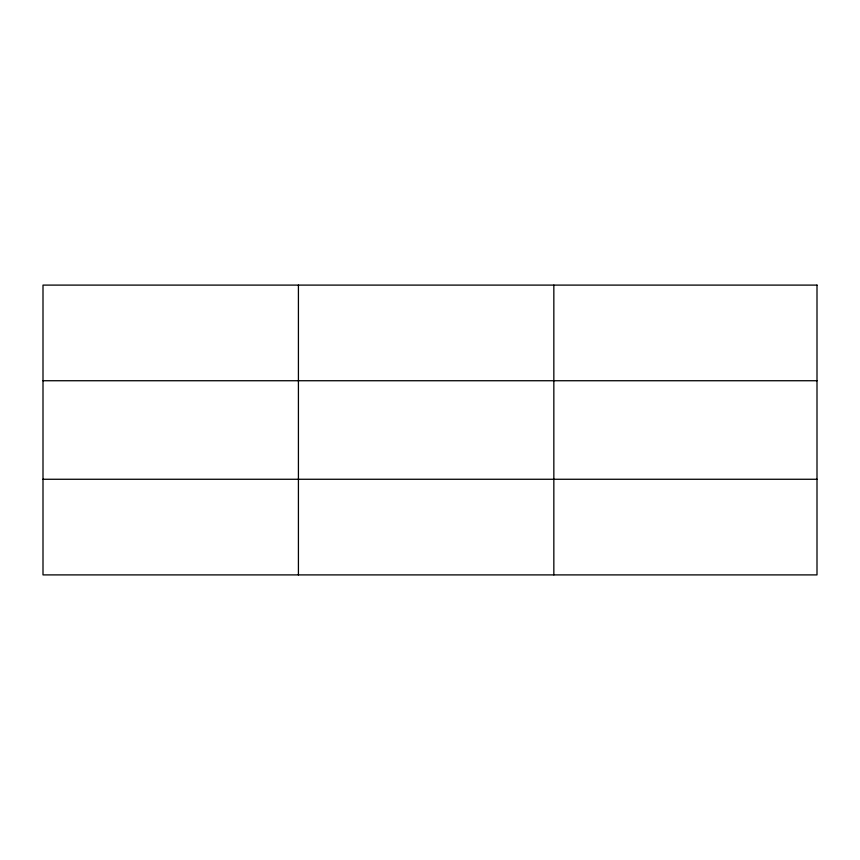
<?xml version="1.0" encoding="UTF-8"?>
<svg xmlns="http://www.w3.org/2000/svg" width="860" height="860" viewBox="0 0 860 860"><rect width="100%" height="100%" fill="white"/><g stroke="black" fill="none" stroke-linecap="round" stroke-linejoin="round"><path stroke-width="1.29" d="M298.42 574.899L298.42 285.101M553.84 574.899L553.84 285.101M43 380.733L817 380.733M43 479.267L817 479.267M817 285.101L817 574.899L43 574.899L43 285.101L817 285.101"/></g></svg>
